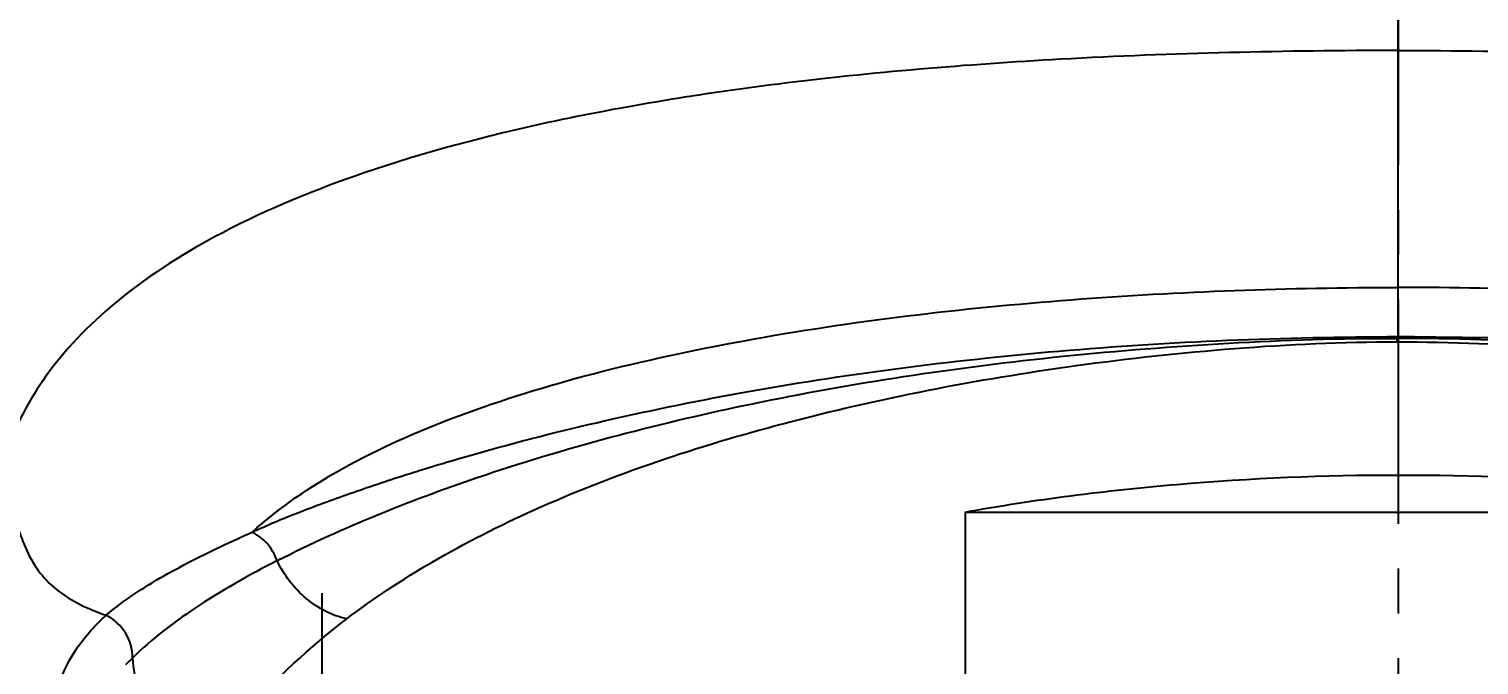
# Model space of a CAD drawing. Header units: millimetres. Extents: x 1091 to 1735, y 843 to 1297.
# Drawn here: x 1475.38 to 1491.55, y 1125.72 to 1132.81 of the extents above; entities that cross this region are included whole.
import ezdxf

# ---------------------------------------------------------------- set-up
doc = ezdxf.new("R2010")
doc.units = ezdxf.units.MM
doc.linetypes.add('CENTER', pattern=[2, 1.25, -0.25, 0.25, -0.25])
doc.layers.add('\\M+5B1EA\\M+5D7A2', color=1, linetype='Continuous')
doc.layers.add('dim', color=1, linetype='Continuous', lineweight=35)
doc.styles.add('Daelim Dimension', font='\x7f\x7f\x7f\x7f.TTF')
doc.dimstyles.new('DEFAULT', dxfattribs={"dimscale": 2, "dimtxt": 2, "dimasz": 2, "dimexe": 0, "dimexo": 2, "dimgap": 1, "dimtad": 1, "dimdec": 1, "dimzin": 9, "dimdsep": 46, "dimtxsty": 'Daelim Dimension', "dimcen": 0.5, "dimclrd": 252, "dimclre": 252, "dimclrt": 3, "dimadec": 1, "dimazin": 0, "dimtfac": 1, "dimtdec": 1, "dimtix": 1, "dimtmove": 0, "dimatfit": 3, "dimfxl": 0, "dimtolj": 1, "dimtzin": 1, "dimlwd": 9, "dimlwe": 9, "dimarcsym": 0})

# ---------------------------------------------------------------- blocks, each defined once
blk = doc.blocks.new('*D4')
at = {"layer": 'Defpoints', "color": 0}
for p in [(1490.564, 1186.165), (1441.913, 1064.406), (1464.351, 1064.406)]:
    blk.add_point(p, dxfattribs=at)
at = {"layer": 'dim', "color": 5, "lineweight": 9}
for p, q in [((1486.564, 1186.165), (1441.913, 1186.165)), ((1441.913, 1182.165), (1441.913, 1068.406)), ((1460.351, 1064.406), (1441.913, 1064.406))]:
    blk.add_line(p, q, dxfattribs=at)
at = {"layer": 'dim', "color": 5}
for points in [[(1441.246, 1182.165), (1442.579, 1182.165), (1441.913, 1186.165)], [(1441.246, 1068.406), (1442.579, 1068.406), (1441.913, 1064.406)]]:
    blk.add_solid(points, dxfattribs=at)
at = {"layer": 'dim', "color": 7, "insert": (1434.519, 1127.744), "char_height": 10, "attachment_point": 5, "rotation": 90, "style": 'Daelim Dimension'}
blk.add_mtext('\\A1;122', dxfattribs=at)

msp = doc.modelspace()

# ---------------------------------------------------------------- linework, layer by layer
at = {"color": 9, "linetype": 'Continuous'}
for p, q in [((1490.651, 1129.383), (1490.651, 1144.234)), ((1490.638, 1129.325), (1490.638, 1129.363))]:
    msp.add_line(p, q, dxfattribs=at)
at = {"color": 7, "linetype": 'Continuous'}
for p, q in [((1485.821, 1127.427), (1485.821, 1125.235)), ((1485.821, 1127.427), (1495.482, 1127.427)), ((1478.651, 1126.522), (1478.651, 1120.767))]:
    msp.add_line(p, q, dxfattribs=at)
at = {"color": 9, "linetype": 'Continuous'}
for points, knots in [([(1490.651, 1132.572), (1489.396, 1132.572), (1487.088, 1132.52), (1483.92, 1132.257), (1481.32, 1131.84), (1479.239, 1131.291), (1477.624, 1130.633), (1476.427, 1129.885), (1475.604, 1129.064), (1475.261, 1128.45), (1475.151, 1128.151)], [0, 0, 0, 0, 0.223941, 0.411587, 0.566645, 0.693003, 0.794809, 0.876581, 0.943257, 1, 1, 1, 1]), ([(1490.651, 1132.572), (1491.907, 1132.572), (1494.215, 1132.52), (1497.383, 1132.257), (1499.983, 1131.84), (1502.064, 1131.291), (1503.679, 1130.633), (1504.876, 1129.885), (1505.699, 1129.064), (1506.042, 1128.45), (1506.151, 1128.151)], [0, 0, 0, 0, 0.223941, 0.411587, 0.566645, 0.693003, 0.794809, 0.876581, 0.943257, 1, 1, 1, 1]), ([(1477.871, 1127.202), (1478.175, 1127.478), (1478.914, 1127.975), (1480.208, 1128.544), (1481.717, 1129.003), (1483.994, 1129.491), (1486.994, 1129.842), (1489.435, 1129.931), (1490.651, 1129.931)], [0, 0, 0, 0, 0.09268, 0.199265, 0.318675, 0.448369, 0.725121, 1, 1, 1, 1]), ([(1503.431, 1127.202), (1503.128, 1127.478), (1502.389, 1127.975), (1501.094, 1128.544), (1499.586, 1129.003), (1497.309, 1129.491), (1494.309, 1129.842), (1491.868, 1129.931), (1490.651, 1129.931)], [0, 0, 0, 0, 0.09268, 0.199265, 0.318675, 0.448369, 0.725121, 1, 1, 1, 1]), ([(1477.871, 1127.202), (1478.039, 1127.281), (1478.399, 1127.431), (1478.971, 1127.639), (1479.592, 1127.849), (1480.507, 1128.125), (1481.751, 1128.446), (1483.353, 1128.775), (1485.073, 1129.042), (1486.882, 1129.236), (1488.752, 1129.356), (1490.015, 1129.381), (1490.651, 1129.383)], [0, 0, 0, 0, 0.042665, 0.089648, 0.139906, 0.193427, 0.309328, 0.435281, 0.569313, 0.709457, 0.853686, 1, 1, 1, 1]), ([(1478.151, 1126.885), (1478.894, 1127.264), (1480.634, 1127.957), (1482.996, 1128.569), (1485.16, 1128.956), (1486.932, 1129.18), (1488.767, 1129.323), (1490.011, 1129.367), (1490.638, 1129.363)], [0, 0, 0, 0, 0.195199, 0.436003, 0.569522, 0.709223, 0.853371, 1, 1, 1, 1]), ([(1478.928, 1126.237), (1479.231, 1126.468), (1479.907, 1126.911), (1481.502, 1127.718), (1483.902, 1128.512), (1486.54, 1129.019), (1488.836, 1129.27), (1490.033, 1129.325), (1490.638, 1129.325)], [0, 0, 0, 0, 0.093165, 0.197026, 0.435839, 0.70775, 0.852163, 1, 1, 1, 1]), ([(1490.651, 1129.383), (1490.647, 1129.381), (1490.637, 1129.377), (1490.636, 1129.366), (1490.638, 1129.363)], [0, 0, 0, 0, 0.579204, 1, 1, 1, 1]), ([(1503.152, 1126.885), (1502.407, 1127.266), (1500.663, 1127.958), (1497.716, 1128.721), (1494.3, 1129.232), (1491.883, 1129.358), (1490.638, 1129.363)], [0, 0, 0, 0, 0.195194, 0.436122, 0.709317, 1, 1, 1, 1]), ([(1490.638, 1129.325), (1491.244, 1129.325), (1492.443, 1129.272), (1494.744, 1129.022), (1497.389, 1128.516), (1499.795, 1127.72), (1501.393, 1126.912), (1502.071, 1126.468), (1502.375, 1126.237)], [0, 0, 0, 0, 0.147801, 0.292217, 0.564159, 0.802999, 0.906856, 1, 1, 1, 1]), ([(1503.431, 1127.202), (1503.264, 1127.282), (1502.902, 1127.429), (1502.332, 1127.639), (1501.711, 1127.849), (1500.796, 1128.125), (1499.552, 1128.446), (1497.95, 1128.775), (1496.23, 1129.042), (1494.734, 1129.203), (1493.501, 1129.294), (1492.557, 1129.347), (1491.606, 1129.372), (1490.97, 1129.375), (1490.651, 1129.383)], [0, 0, 0, 0, 0.042721, 0.089638, 0.13987, 0.193436, 0.309316, 0.43527, 0.569282, 0.709428, 0.781166, 0.853688, 0.926742, 1, 1, 1, 1]), ([(1475.151, 1128.151), (1475.151, 1127.962), (1475.168, 1127.676), (1475.243, 1127.301), (1475.336, 1127.027), (1475.478, 1126.767), (1475.689, 1126.549), (1475.952, 1126.387), (1476.146, 1126.312), (1476.244, 1126.277)], [0, 0, 0, 0, 0.24165, 0.362989, 0.485357, 0.609329, 0.736684, 0.867159, 1, 1, 1, 1]), ([(1476.244, 1126.277), (1476.457, 1126.457), (1476.989, 1126.794), (1477.555, 1127.062), (1477.871, 1127.202)], [0, 0, 0, 0, 0.446556, 1, 1, 1, 1]), ([(1478.151, 1126.885), (1478.126, 1126.954), (1478.052, 1127.081), (1477.935, 1127.173), (1477.871, 1127.202)], [0, 0, 0, 0, 0.513582, 1, 1, 1, 1]), ([(1478.151, 1126.885), (1477.836, 1126.723), (1477.268, 1126.405), (1476.748, 1126.007), (1476.538, 1125.799)], [0, 0, 0, 0, 0.545163, 1, 1, 1, 1]), ([(1478.928, 1126.237), (1478.763, 1126.272), (1478.443, 1126.44), (1478.226, 1126.724), (1478.151, 1126.885)], [0, 0, 0, 0, 0.487633, 1, 1, 1, 1]), ([(1475.661, 1124.535), (1475.63, 1124.704), (1475.605, 1125.037), (1475.696, 1125.516), (1475.914, 1125.938), (1476.126, 1126.169), (1476.244, 1126.277)], [0, 0, 0, 0, 0.26908, 0.514735, 0.751362, 1, 1, 1, 1]), ([(1476.538, 1125.799), (1476.539, 1125.896), (1476.484, 1126.095), (1476.331, 1126.233), (1476.244, 1126.277)], [0, 0, 0, 0, 0.49772, 1, 1, 1, 1]), ([(1477.496, 1124.801), (1477.588, 1124.928), (1478.011, 1125.458), (1478.514, 1125.921), (1478.928, 1126.237)], [0, 0, 0, 0, 0.232017, 1, 1, 1, 1]), ([(1476.538, 1125.799), (1476.542, 1125.68), (1476.602, 1125.435), (1476.816, 1125.122), (1477.125, 1124.893), (1477.371, 1124.816), (1477.496, 1124.801)], [0, 0, 0, 0, 0.24083, 0.492327, 0.748195, 1, 1, 1, 1])]:
    msp.add_open_spline(points, degree=3, knots=knots, dxfattribs=at)
at = {"color": 7, "linetype": 'Continuous'}
for points, knots in [([(1485.821, 1127.427), (1486.603, 1127.567), (1488.21, 1127.773), (1489.828, 1127.84), (1490.651, 1127.84)], [0, 0, 0, 0, 0.490967, 1, 1, 1, 1]), ([(1490.651, 1127.84), (1491.475, 1127.84), (1493.093, 1127.773), (1494.7, 1127.567), (1495.482, 1127.427)], [0, 0, 0, 0, 0.509033, 1, 1, 1, 1])]:
    msp.add_open_spline(points, degree=3, knots=knots, dxfattribs=at)
at = {"color": 9, "linetype": 'Continuous'}
msp.add_open_spline([(1476.538, 1125.799), (1476.511, 1125.774), (1476.485, 1125.748), (1476.46, 1125.722)], degree=3, dxfattribs=at)
at = {"layer": '\\M+5B1EA\\M+5D7A2', "linetype": 'CENTER', "ltscale": 2}
msp.add_line((1490.651, 1205.797), (1490.651, 1066.7), dxfattribs=at)

# ---------------------------------------------------------------- dimensions: what is measured, and where the dimension line sits
at = {"layer": 'dim', "color": 5}
dim = msp.add_linear_dim(base=(1441.913, 1064.406), p1=(1490.564, 1186.165), p2=(1464.351, 1064.406), angle=90, dimstyle='DEFAULT', override={"dimtxt": 5, "dimdec": 0, "dimclrd": 5, "dimclre": 5, "dimclrt": 7}, dxfattribs=at)
dim.commit()
dim.dimension.update_dxf_attribs({"geometry": '*D4', "text_midpoint": (1441.913, 1127.744), "dimtype": 160})

doc.saveas('drawing.dxf')
